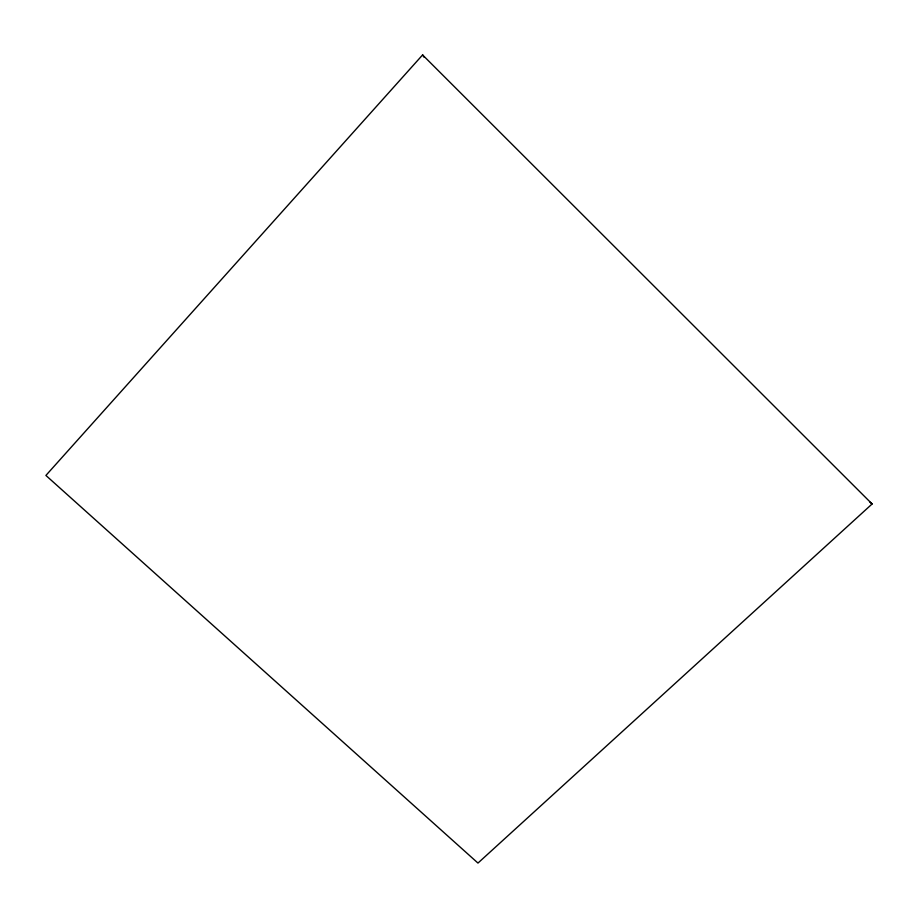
<?xml version="1.0" encoding="UTF-8"?>
<svg xmlns="http://www.w3.org/2000/svg" width="918" height="918" viewBox="0 0 918 918"><rect width="100%" height="100%" fill="white"/><g stroke="black" fill="none" stroke-linecap="round" stroke-linejoin="round"><path stroke-width="1.38" d="M422.59 54.931L45.9 475.444L477.968 863.069L872.1 503.971L422.59 54.931L424.139 57.295M869.954 502.146L872.1 503.971"/></g></svg>
